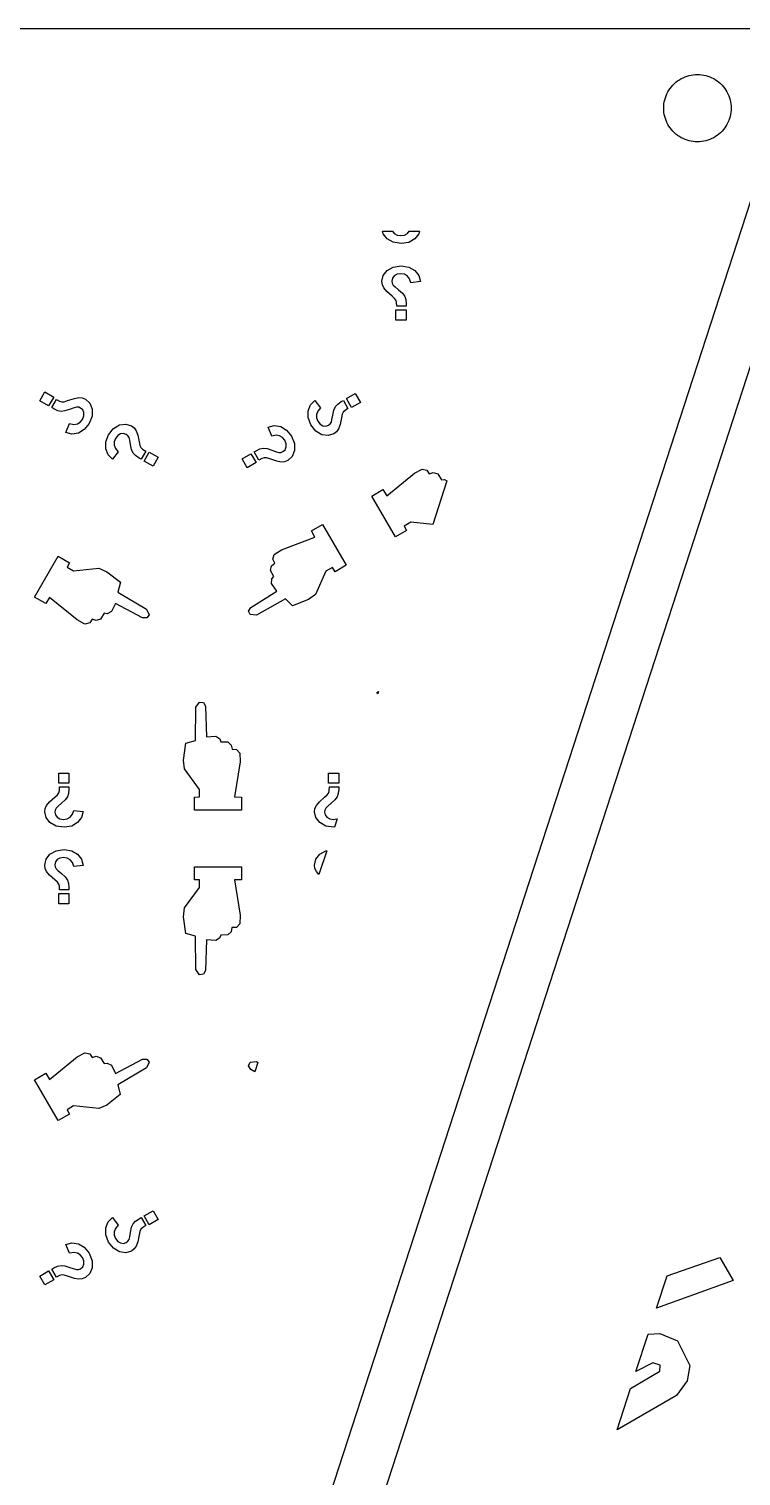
# Model space of a CAD drawing. Header units: metres. Extents: x 20 to 1108, y 20 to 485.
# Drawn here: x 436.5 to 478.7, y 398.8 to 484.7 of the extents above; entities that cross this region are included whole.
import ezdxf

# ---------------------------------------------------------------- set-up
doc = ezdxf.new("R2010")
doc.units = ezdxf.units.M

msp = doc.modelspace()

# ---------------------------------------------------------------- linework, layer by layer
for p, q in [((482.617, 484.652), (332.617, 484.652)), ((407.617, 253.826), (482.617, 484.652)), ((485.772, 484.652), (410.772, 253.826)), ((475.294, 481.76), (475.409, 481.81)), ((475.409, 481.81), (475.528, 481.853)), ((475.528, 481.853), (475.648, 481.888)), ((475.648, 481.888), (475.771, 481.915)), ((475.771, 481.915), (475.895, 481.935)), ((475.895, 481.935), (476.02, 481.946)), ((476.02, 481.946), (476.146, 481.95)), ((476.146, 481.95), (476.271, 481.946)), ((476.271, 481.946), (476.396, 481.935)), ((476.396, 481.935), (476.52, 481.915)), ((476.52, 481.915), (476.643, 481.888)), ((476.643, 481.888), (476.763, 481.853)), ((476.763, 481.853), (476.881, 481.81)), ((476.881, 481.81), (476.997, 481.76)), ((474.393, 480.913), (474.456, 481.022)), ((474.456, 481.022), (474.528, 481.126)), ((474.528, 481.126), (474.604, 481.225)), ((474.604, 481.225), (474.688, 481.319)), ((474.688, 481.319), (474.777, 481.408)), ((474.777, 481.408), (474.87, 481.491)), ((474.87, 481.491), (474.97, 481.569)), ((474.97, 481.569), (475.074, 481.639)), ((475.074, 481.639), (475.182, 481.703)), ((475.182, 481.703), (475.294, 481.76)), ((476.997, 481.76), (477.109, 481.703)), ((477.109, 481.703), (477.217, 481.639)), ((477.217, 481.639), (477.321, 481.569)), ((477.321, 481.569), (477.42, 481.491)), ((477.42, 481.491), (477.515, 481.408)), ((477.515, 481.408), (477.603, 481.319)), ((477.603, 481.319), (477.687, 481.225)), ((477.687, 481.225), (477.763, 481.126)), ((477.763, 481.126), (477.834, 481.022)), ((477.834, 481.022), (477.898, 480.913)), ((474.146, 479.95), (474.15, 480.075)), ((474.15, 480.075), (474.161, 480.201)), ((474.161, 480.201), (474.181, 480.325)), ((474.181, 480.325), (474.208, 480.447)), ((474.208, 480.447), (474.243, 480.569)), ((474.243, 480.569), (474.285, 480.687)), ((474.285, 480.687), (474.335, 480.802)), ((474.335, 480.802), (474.393, 480.913)), ((477.898, 480.913), (477.955, 480.802)), ((477.955, 480.802), (478.005, 480.687)), ((478.005, 480.687), (478.047, 480.569)), ((478.047, 480.569), (478.082, 480.447)), ((478.082, 480.447), (478.11, 480.325)), ((478.11, 480.325), (478.129, 480.201)), ((478.129, 480.201), (478.141, 480.075)), ((478.141, 480.075), (478.146, 479.95)), ((474.15, 479.824), (474.146, 479.95)), ((474.161, 479.699), (474.15, 479.824)), ((474.181, 479.575), (474.161, 479.699)), ((474.208, 479.453), (474.181, 479.575)), ((474.243, 479.332), (474.208, 479.453)), ((474.285, 479.214), (474.243, 479.332)), ((474.335, 479.099), (474.285, 479.214)), ((478.005, 479.214), (477.955, 479.099)), ((478.047, 479.332), (478.005, 479.214)), ((478.082, 479.453), (478.047, 479.332)), ((478.11, 479.575), (478.082, 479.453)), ((478.129, 479.699), (478.11, 479.575)), ((478.141, 479.824), (478.129, 479.699)), ((478.146, 479.95), (478.141, 479.824)), ((474.393, 478.986), (474.335, 479.099)), ((474.456, 478.878), (474.393, 478.986)), ((474.528, 478.775), (474.456, 478.878)), ((474.604, 478.675), (474.528, 478.775)), ((474.688, 478.581), (474.604, 478.675)), ((474.777, 478.492), (474.688, 478.581)), ((474.87, 478.409), (474.777, 478.492)), ((474.97, 478.332), (474.87, 478.409)), ((477.42, 478.409), (477.321, 478.332)), ((477.515, 478.492), (477.42, 478.409)), ((477.603, 478.581), (477.515, 478.492)), ((477.687, 478.675), (477.603, 478.581)), ((477.763, 478.775), (477.687, 478.675)), ((477.834, 478.878), (477.763, 478.775)), ((477.898, 478.986), (477.834, 478.878)), ((477.955, 479.099), (477.898, 478.986)), ((475.074, 478.262), (474.97, 478.332)), ((475.182, 478.197), (475.074, 478.262)), ((475.294, 478.141), (475.182, 478.197)), ((475.409, 478.091), (475.294, 478.141)), ((475.528, 478.048), (475.409, 478.091)), ((475.648, 478.013), (475.528, 478.048)), ((475.771, 477.986), (475.648, 478.013)), ((475.895, 477.966), (475.771, 477.986)), ((476.02, 477.954), (475.895, 477.966)), ((476.146, 477.95), (476.02, 477.954)), ((476.271, 477.954), (476.146, 477.95)), ((476.396, 477.966), (476.271, 477.954)), ((476.52, 477.986), (476.396, 477.966)), ((476.643, 478.013), (476.52, 477.986)), ((476.763, 478.048), (476.643, 478.013)), ((476.881, 478.091), (476.763, 478.048)), ((476.997, 478.141), (476.881, 478.091)), ((477.109, 478.197), (476.997, 478.141)), ((477.217, 478.262), (477.109, 478.197)), ((477.321, 478.332), (477.217, 478.262)), ((457.509, 472.491), (457.473, 472.652)), ((457.473, 472.652), (458.061, 472.652)), ((457.742, 472.197), (457.509, 472.491)), ((458.061, 472.652), (458.166, 472.513)), ((458.166, 472.513), (458.332, 472.417)), ((458.332, 472.417), (458.55, 472.385)), ((458.55, 472.385), (458.764, 472.418)), ((458.764, 472.418), (458.938, 472.518)), ((458.938, 472.518), (459.044, 472.652)), ((459.044, 472.652), (459.66, 472.652)), ((459.618, 472.49), (459.382, 472.193)), ((459.66, 472.652), (459.618, 472.49)), ((458.105, 471.99), (457.742, 472.197)), ((458.576, 471.921), (458.105, 471.99)), ((459.028, 471.988), (458.576, 471.921)), ((459.382, 472.193), (459.028, 471.988)), ((457.431, 469.675), (457.508, 470.018)), ((457.508, 470.018), (457.742, 470.314)), ((457.742, 470.314), (458.104, 470.518)), ((458.062, 469.859), (458.025, 469.689)), ((458.165, 469.995), (458.062, 469.859)), ((458.104, 470.518), (458.576, 470.588)), ((458.332, 470.091), (458.165, 469.995)), ((458.55, 470.124), (458.332, 470.091)), ((458.764, 470.091), (458.55, 470.124)), ((458.576, 470.588), (459.028, 470.521)), ((458.938, 469.99), (458.764, 470.091)), ((459.07, 469.824), (458.938, 469.99)), ((459.028, 470.521), (459.381, 470.317)), ((459.154, 469.588), (459.07, 469.824)), ((459.381, 470.317), (459.618, 470.018)), ((459.618, 470.018), (459.712, 469.656)), ((457.46, 469.476), (457.431, 469.675)), ((457.544, 469.291), (457.46, 469.476)), ((457.722, 469.08), (457.544, 469.291)), ((458.033, 468.802), (457.722, 469.08)), ((458.025, 469.689), (458.044, 469.57)), ((458.044, 469.57), (458.104, 469.456)), ((458.104, 469.456), (458.216, 469.348)), ((458.216, 469.348), (458.423, 469.175)), ((458.423, 469.175), (458.646, 468.967)), ((458.646, 468.967), (458.78, 468.782)), ((459.712, 469.656), (459.154, 469.588)), ((458.186, 468.661), (458.033, 468.802)), ((458.273, 468.543), (458.186, 468.661)), ((458.303, 468.414), (458.273, 468.543)), ((458.315, 468.195), (458.303, 468.414)), ((458.867, 468.195), (458.315, 468.195)), ((458.78, 468.782), (458.846, 468.586)), ((458.846, 468.586), (458.869, 468.345)), ((458.869, 468.345), (458.867, 468.195)), ((458.257, 467.984), (458.867, 467.985)), ((458.257, 467.375), (458.257, 467.984)), ((458.867, 467.375), (458.257, 467.375)), ((458.867, 467.985), (458.867, 467.375)), ((437.134, 462.586), (437.438, 463.112)), ((437.438, 463.112), (437.965, 462.809)), ((455.325, 462.713), (455.853, 463.018)), ((455.853, 463.018), (456.158, 462.49)), ((437.661, 462.282), (437.134, 462.586)), ((437.965, 462.809), (437.661, 462.282)), ((437.845, 462.178), (438.12, 462.654)), ((437.962, 462.105), (437.845, 462.178)), ((438.198, 461.997), (437.962, 462.105)), ((438.12, 462.654), (438.31, 462.557)), ((438.31, 462.557), (438.445, 462.517)), ((438.445, 462.517), (438.584, 462.531)), ((438.584, 462.531), (438.786, 462.595)), ((438.907, 462.068), (438.622, 461.981)), ((438.786, 462.595), (439.187, 462.725)), ((439.169, 462.164), (438.907, 462.068)), ((439.317, 462.204), (439.169, 462.164)), ((439.187, 462.725), (439.455, 462.774)), ((439.443, 462.2), (439.317, 462.204)), ((439.561, 462.155), (439.443, 462.2)), ((439.455, 462.774), (439.654, 462.755)), ((439.686, 462.042), (439.561, 462.155)), ((439.654, 462.755), (439.844, 462.679)), ((439.753, 461.882), (439.686, 462.042)), ((439.844, 462.679), (440.1, 462.442)), ((440.1, 462.442), (440.24, 462.091)), ((440.24, 462.091), (440.237, 461.673)), ((453.047, 461.99), (453.191, 462.349)), ((453.191, 462.349), (453.452, 462.609)), ((453.452, 462.609), (453.793, 462.159)), ((453.793, 462.159), (453.63, 461.967)), ((454.515, 461.731), (454.585, 462.033)), ((454.585, 462.033), (454.676, 462.238)), ((454.676, 462.238), (454.812, 462.391)), ((454.812, 462.391), (455.022, 462.541)), ((455.022, 462.541), (455.142, 462.608)), ((455.142, 462.608), (455.417, 462.129)), ((455.417, 462.129), (455.242, 462.016)), ((455.63, 462.185), (455.325, 462.713)), ((456.158, 462.49), (455.63, 462.185)), ((438.396, 461.956), (438.198, 461.997)), ((438.622, 461.981), (438.396, 461.956)), ((438.687, 460.711), (438.908, 461.231)), ((438.908, 461.231), (439.152, 461.185)), ((439.152, 461.185), (439.365, 461.216)), ((439.365, 461.216), (439.536, 461.317)), ((439.536, 461.317), (439.669, 461.483)), ((439.669, 461.483), (439.753, 461.691)), ((439.753, 461.691), (439.753, 461.882)), ((440.062, 461.232), (439.776, 460.873)), ((440.237, 461.673), (440.062, 461.232)), ((441.87, 461.151), (442.245, 461.204)), ((442.245, 461.204), (442.578, 461.101)), ((453.048, 461.585), (453.047, 461.99)), ((453.215, 461.158), (453.048, 461.585)), ((453.63, 461.967), (453.552, 461.771)), ((453.552, 461.771), (453.552, 461.569)), ((453.552, 461.569), (453.628, 461.371)), ((453.628, 461.371), (453.767, 461.196)), ((453.767, 461.196), (453.932, 461.101)), ((454.267, 461.131), (454.366, 461.212)), ((454.366, 461.212), (454.431, 461.316)), ((454.431, 461.316), (454.469, 461.467)), ((454.469, 461.467), (454.515, 461.731)), ((455.033, 461.581), (454.946, 461.168)), ((455.081, 461.789), (455.033, 461.581)), ((455.136, 461.914), (455.081, 461.789)), ((455.242, 462.016), (455.136, 461.914)), ((439.045, 460.613), (438.687, 460.711)), ((439.424, 460.67), (439.045, 460.613)), ((439.776, 460.873), (439.424, 460.67)), ((441.048, 460.14), (441.215, 460.565)), ((441.215, 460.565), (441.509, 460.936)), ((441.509, 460.936), (441.87, 461.151)), ((441.629, 460.354), (441.552, 460.154)), ((441.768, 460.528), (441.629, 460.354)), ((441.932, 460.623), (441.768, 460.528)), ((442.103, 460.646), (441.932, 460.623)), ((442.27, 460.592), (442.103, 460.646)), ((442.366, 460.514), (442.27, 460.592)), ((442.431, 460.409), (442.366, 460.514)), ((442.47, 460.251), (442.431, 460.409)), ((442.578, 461.101), (442.735, 460.977)), ((442.735, 460.977), (442.856, 460.806)), ((442.856, 460.806), (442.947, 460.554)), ((442.947, 460.554), (443.033, 460.145)), ((450.687, 461.013), (451.042, 461.11)), ((450.907, 460.493), (450.687, 461.013)), ((451.154, 460.538), (450.907, 460.493)), ((451.042, 461.11), (451.426, 461.054)), ((451.365, 460.508), (451.154, 460.538)), ((451.536, 460.407), (451.365, 460.508)), ((451.426, 461.054), (451.777, 460.851)), ((451.669, 460.242), (451.536, 460.407)), ((451.777, 460.851), (452.062, 460.493)), ((452.062, 460.493), (452.237, 460.05)), ((453.511, 460.784), (453.215, 461.158)), ((453.869, 460.574), (453.511, 460.784)), ((454.245, 460.52), (453.869, 460.574)), ((453.932, 461.101), (454.104, 461.078)), ((454.104, 461.078), (454.267, 461.131)), ((454.578, 460.623), (454.245, 460.52)), ((454.736, 460.747), (454.578, 460.623)), ((454.856, 460.918), (454.736, 460.747)), ((454.946, 461.168), (454.856, 460.918)), ((441.047, 459.734), (441.048, 460.14)), ((441.191, 459.375), (441.047, 459.734)), ((441.792, 459.565), (441.452, 459.114)), ((441.552, 460.154), (441.552, 459.953)), ((441.552, 459.953), (441.629, 459.758)), ((441.629, 459.758), (441.792, 459.565)), ((442.514, 459.996), (442.47, 460.251)), ((442.584, 459.692), (442.514, 459.996)), ((442.678, 459.486), (442.584, 459.692)), ((442.813, 459.333), (442.678, 459.486)), ((443.033, 460.145), (443.079, 459.938)), ((443.079, 459.938), (443.136, 459.806)), ((443.136, 459.806), (443.238, 459.71)), ((443.417, 459.595), (443.142, 459.117)), ((443.238, 459.71), (443.417, 459.595)), ((443.325, 459.011), (443.63, 459.539)), ((443.63, 459.539), (444.158, 459.235)), ((449.844, 459.549), (449.971, 459.624)), ((450.12, 459.07), (449.844, 459.549)), ((449.971, 459.624), (450.195, 459.727)), ((450.195, 459.727), (450.397, 459.768)), ((450.397, 459.768), (450.622, 459.744)), ((450.622, 459.744), (450.909, 459.656)), ((450.909, 459.656), (451.176, 459.559)), ((451.176, 459.559), (451.316, 459.52)), ((451.316, 459.52), (451.443, 459.525)), ((451.443, 459.525), (451.561, 459.569)), ((451.561, 459.569), (451.687, 459.683)), ((451.753, 460.032), (451.669, 460.242)), ((451.687, 459.683), (451.753, 459.843)), ((451.753, 459.843), (451.753, 460.032)), ((452.241, 459.635), (452.099, 459.281)), ((452.237, 460.05), (452.241, 459.635)), ((441.452, 459.114), (441.191, 459.375)), ((443.023, 459.183), (442.813, 459.333)), ((443.142, 459.117), (443.023, 459.183)), ((443.852, 458.706), (443.325, 459.011)), ((444.158, 459.235), (443.852, 458.706)), ((449.133, 459.139), (449.661, 459.444)), ((449.438, 458.611), (449.133, 459.139)), ((449.966, 458.915), (449.438, 458.611)), ((449.661, 459.444), (449.966, 458.915)), ((450.307, 459.167), (450.12, 459.07)), ((450.447, 459.208), (450.307, 459.167)), ((450.588, 459.192), (450.447, 459.208)), ((450.785, 459.132), (450.588, 459.192)), ((451.19, 459), (450.785, 459.132)), ((451.451, 458.952), (451.19, 459)), ((451.659, 458.971), (451.451, 458.952)), ((451.845, 459.046), (451.659, 458.971)), ((452.099, 459.281), (451.845, 459.046)), ((457.714, 456.954), (459.36, 458.289)), ((459.36, 458.289), (459.808, 458.535)), ((459.808, 458.535), (460.102, 458.465)), ((460.102, 458.465), (460.242, 458.244)), ((460.242, 458.244), (460.471, 458.324)), ((461.289, 457.844), (460.443, 455.238)), ((460.471, 458.324), (460.742, 458.242)), ((460.742, 458.242), (460.959, 457.892)), ((460.959, 457.892), (461.141, 457.918)), ((461.141, 457.918), (461.289, 457.844)), ((456.83, 456.934), (457.492, 457.315)), ((458.229, 454.51), (456.83, 456.934)), ((457.492, 457.315), (457.714, 456.954)), ((453.25, 454.867), (453.912, 455.25)), ((453.912, 455.25), (455.313, 452.825)), ((459.139, 455.377), (458.753, 455.153)), ((460.443, 455.238), (459.139, 455.377)), ((451.478, 453.74), (453.453, 454.494)), ((453.453, 454.494), (453.25, 454.867)), ((458.892, 454.893), (458.229, 454.51)), ((458.753, 455.153), (458.892, 454.893)), ((450.951, 453.184), (451.037, 453.472)), ((451.037, 453.472), (451.478, 453.74)), ((436.831, 450.935), (438.23, 453.358)), ((438.23, 453.358), (438.892, 452.976)), ((438.892, 452.976), (438.753, 452.714)), ((438.753, 452.714), (439.14, 452.491)), ((439.14, 452.491), (440.642, 452.652)), ((440.642, 452.652), (441.116, 452.434)), ((450.823, 452.513), (450.887, 452.79)), ((450.887, 452.79), (451.072, 452.95)), ((451.072, 452.95), (450.951, 453.184)), ((454.492, 452.693), (454.107, 452.471)), ((454.65, 452.443), (454.492, 452.693)), ((455.313, 452.825), (454.65, 452.443)), ((441.116, 452.434), (441.915, 451.813)), ((441.915, 451.813), (441.768, 451.237)), ((451.018, 452.153), (450.823, 452.513)), ((450.89, 451.736), (450.906, 452.009)), ((451.194, 451.278), (450.89, 451.736)), ((450.906, 452.009), (451.018, 452.153)), ((454.107, 452.471), (453.492, 451.088)), ((437.492, 450.554), (436.831, 450.935)), ((437.714, 450.913), (437.492, 450.554)), ((439.363, 449.578), (437.714, 450.913)), ((441.768, 451.237), (443.469, 450.227)), ((449.649, 450.32), (451.194, 451.278)), ((453.492, 451.088), (453.069, 450.789)), ((441.388, 450.073), (441.143, 449.949)), ((441.629, 450.563), (441.388, 450.073)), ((443.235, 449.705), (441.629, 450.563)), ((443.469, 450.227), (443.618, 449.892)), ((449.522, 450.103), (449.649, 450.32)), ((449.617, 449.893), (449.522, 450.103)), ((451.706, 450.822), (449.983, 449.854)), ((452.132, 450.407), (451.706, 450.822)), ((453.069, 450.789), (452.132, 450.407)), ((439.81, 449.333), (439.363, 449.578)), ((440.102, 449.402), (439.81, 449.333)), ((440.243, 449.624), (440.102, 449.402)), ((440.473, 449.544), (440.243, 449.624)), ((440.743, 449.625), (440.473, 449.544)), ((440.96, 449.976), (440.743, 449.625)), ((441.143, 449.949), (440.96, 449.976)), ((443.484, 449.705), (443.235, 449.705)), ((443.618, 449.892), (443.484, 449.705)), ((449.983, 449.854), (449.617, 449.893)), ((457.134, 445.282), (457.225, 445.334)), ((457.181, 445.201), (457.134, 445.282)), ((457.225, 445.334), (457.181, 445.201)), ((446.377, 442.422), (446.401, 444.4)), ((446.401, 444.4), (446.617, 444.699)), ((446.617, 444.699), (446.846, 444.676)), ((446.846, 444.676), (446.972, 444.456)), ((446.972, 444.456), (447.03, 442.64)), ((445.806, 442.263), (446.377, 442.422)), ((447.03, 442.64), (447.576, 442.674)), ((447.576, 442.674), (447.807, 442.524)), ((447.807, 442.524), (447.875, 442.354)), ((447.875, 442.354), (448.288, 442.342)), ((448.288, 442.342), (448.492, 442.149)), ((445.669, 441.265), (445.806, 442.263)), ((448.492, 442.149), (448.538, 441.908)), ((448.538, 441.908), (448.801, 441.897)), ((448.801, 441.897), (449.006, 441.68)), ((449.006, 441.68), (449.018, 441.16)), ((445.717, 440.74), (445.669, 441.265)), ((446.607, 439.52), (445.717, 440.74)), ((449.018, 441.16), (448.686, 439.074)), ((438.257, 439.883), (438.257, 440.493)), ((438.257, 440.493), (438.867, 440.493)), ((438.867, 439.883), (438.257, 439.883)), ((438.867, 440.493), (438.867, 439.883)), ((454.258, 439.883), (454.258, 440.493)), ((454.258, 440.493), (454.867, 440.493)), ((454.867, 439.883), (454.258, 439.883)), ((454.867, 440.493), (454.867, 439.883)), ((437.721, 438.784), (438.033, 439.065)), ((438.033, 439.065), (438.187, 439.208)), ((438.187, 439.208), (438.272, 439.324)), ((438.272, 439.324), (438.303, 439.454)), ((438.303, 439.454), (438.315, 439.673)), ((438.315, 439.673), (438.866, 439.673)), ((438.646, 438.901), (438.429, 438.698)), ((438.781, 439.085), (438.646, 438.901)), ((438.844, 439.276), (438.781, 439.085)), ((438.869, 439.546), (438.844, 439.276)), ((438.866, 439.673), (438.869, 439.546)), ((446.309, 439.063), (446.607, 439.074)), ((446.309, 438.297), (446.309, 439.063)), ((446.607, 439.074), (446.607, 439.52)), ((448.686, 439.074), (449.109, 439.062)), ((449.109, 439.062), (449.109, 438.297)), ((453.721, 438.784), (454.033, 439.065)), ((454.033, 439.065), (454.187, 439.208)), ((454.187, 439.208), (454.273, 439.324)), ((454.273, 439.324), (454.304, 439.454)), ((454.304, 439.454), (454.315, 439.673)), ((454.315, 439.673), (454.867, 439.673)), ((454.647, 438.901), (454.429, 438.698)), ((454.781, 439.085), (454.647, 438.901)), ((454.844, 439.276), (454.781, 439.085)), ((454.869, 439.546), (454.844, 439.276)), ((454.867, 439.673), (454.869, 439.546)), ((437.431, 438.194), (437.46, 438.394)), ((437.509, 437.85), (437.431, 438.194)), ((437.46, 438.394), (437.543, 438.574)), ((437.543, 438.574), (437.721, 438.784)), ((438.044, 438.3), (438.025, 438.179)), ((438.025, 438.179), (438.061, 438.011)), ((438.103, 438.408), (438.044, 438.3)), ((438.061, 438.011), (438.166, 437.872)), ((438.221, 438.525), (438.103, 438.408)), ((438.429, 438.698), (438.221, 438.525)), ((438.938, 437.877), (439.071, 438.045)), ((439.071, 438.045), (439.155, 438.279)), ((439.155, 438.279), (439.712, 438.211)), ((439.712, 438.211), (439.618, 437.849)), ((449.109, 438.297), (446.309, 438.297)), ((453.432, 438.194), (453.461, 438.394)), ((453.51, 437.85), (453.432, 438.194)), ((453.461, 438.394), (453.543, 438.574)), ((453.543, 438.574), (453.721, 438.784)), ((454.045, 438.3), (454.026, 438.179)), ((454.026, 438.179), (454.061, 438.011)), ((454.104, 438.408), (454.045, 438.3)), ((454.061, 438.011), (454.167, 437.872)), ((454.221, 438.525), (454.104, 438.408)), ((454.429, 438.698), (454.221, 438.525)), ((437.742, 437.557), (437.509, 437.85)), ((438.105, 437.349), (437.742, 437.557)), ((438.576, 437.279), (438.105, 437.349)), ((438.166, 437.872), (438.332, 437.777)), ((438.332, 437.777), (438.55, 437.744)), ((438.55, 437.744), (438.764, 437.777)), ((439.028, 437.347), (438.576, 437.279)), ((438.764, 437.777), (438.938, 437.877)), ((439.382, 437.551), (439.028, 437.347)), ((439.618, 437.849), (439.382, 437.551)), ((453.742, 437.557), (453.51, 437.85)), ((454.106, 437.349), (453.742, 437.557)), ((454.577, 437.279), (454.106, 437.349)), ((454.167, 437.872), (454.333, 437.777)), ((454.333, 437.777), (454.551, 437.744)), ((454.551, 437.744), (454.764, 437.777)), ((454.609, 437.284), (454.577, 437.279)), ((454.77, 437.78), (454.609, 437.284)), ((454.764, 437.777), (454.77, 437.78)), ((437.508, 435.376), (437.742, 435.673)), ((437.742, 435.673), (438.104, 435.876)), ((438.104, 435.876), (438.576, 435.947)), ((438.332, 435.449), (438.165, 435.354)), ((438.55, 435.483), (438.332, 435.449)), ((438.764, 435.449), (438.55, 435.483)), ((438.576, 435.947), (439.028, 435.879)), ((438.938, 435.35), (438.764, 435.449)), ((439.028, 435.879), (439.381, 435.675)), ((439.381, 435.675), (439.618, 435.376)), ((453.508, 435.376), (453.742, 435.671)), ((454.155, 435.885), (453.695, 434.471)), ((453.742, 435.671), (454.104, 435.877)), ((454.104, 435.877), (454.155, 435.885)), ((437.431, 435.033), (437.508, 435.376)), ((437.46, 434.835), (437.431, 435.033)), ((437.544, 434.651), (437.46, 434.835)), ((437.722, 434.44), (437.544, 434.651)), ((438.062, 435.218), (438.025, 435.047)), ((438.025, 435.047), (438.044, 434.93)), ((438.044, 434.93), (438.104, 434.816)), ((438.165, 435.354), (438.062, 435.218)), ((438.104, 434.816), (438.216, 434.707)), ((438.216, 434.707), (438.423, 434.534)), ((439.07, 435.183), (438.938, 435.35)), ((439.154, 434.946), (439.07, 435.183)), ((439.712, 435.016), (439.154, 434.946)), ((439.618, 435.376), (439.712, 435.016)), ((446.309, 434.164), (446.309, 434.93)), ((446.309, 434.93), (449.109, 434.929)), ((449.109, 434.929), (449.108, 434.165)), ((453.43, 435.033), (453.508, 435.376)), ((453.459, 434.835), (453.43, 435.033)), ((453.544, 434.651), (453.459, 434.835)), ((453.695, 434.471), (453.544, 434.651)), ((438.033, 434.161), (437.722, 434.44)), ((438.186, 434.021), (438.033, 434.161)), ((438.273, 433.902), (438.186, 434.021)), ((438.303, 433.773), (438.273, 433.902)), ((438.315, 433.555), (438.303, 433.773)), ((438.423, 434.534), (438.646, 434.326)), ((438.646, 434.326), (438.78, 434.141)), ((438.78, 434.141), (438.846, 433.945)), ((438.846, 433.945), (438.869, 433.703)), ((438.869, 433.703), (438.867, 433.555)), ((445.716, 432.487), (446.606, 433.707)), ((446.606, 434.153), (446.309, 434.164)), ((446.606, 433.707), (446.606, 434.153)), ((449.108, 434.165), (448.685, 434.153)), ((448.685, 434.153), (449.017, 432.064)), ((438.257, 433.343), (438.867, 433.343)), ((438.257, 432.734), (438.257, 433.343)), ((438.867, 433.555), (438.315, 433.555)), ((438.867, 433.343), (438.867, 432.735)), ((438.867, 432.735), (438.257, 432.734)), ((445.668, 431.967), (445.716, 432.487)), ((449.017, 432.064), (449.006, 431.548)), ((445.806, 430.964), (445.668, 431.967)), ((448.537, 431.319), (448.492, 431.078)), ((448.8, 431.331), (448.537, 431.319)), ((449.006, 431.548), (448.8, 431.331)), ((446.377, 430.804), (445.806, 430.964)), ((446.401, 428.826), (446.377, 430.804)), ((447.03, 430.587), (446.971, 428.771)), ((447.576, 430.552), (447.03, 430.587)), ((447.805, 430.701), (447.576, 430.552)), ((447.874, 430.873), (447.805, 430.701)), ((448.288, 430.886), (447.874, 430.873)), ((448.492, 431.078), (448.288, 430.886)), ((446.617, 428.528), (446.401, 428.826)), ((446.845, 428.551), (446.617, 428.528)), ((446.971, 428.771), (446.845, 428.551)), ((437.714, 422.314), (439.36, 423.648)), ((439.36, 423.648), (439.808, 423.894)), ((439.808, 423.894), (440.102, 423.824)), ((440.102, 423.824), (440.242, 423.604)), ((440.242, 423.604), (440.471, 423.684)), ((440.471, 423.684), (440.742, 423.601)), ((440.742, 423.601), (440.959, 423.251)), ((441.629, 422.663), (443.233, 423.521)), ((443.233, 423.521), (443.483, 423.522)), ((443.483, 423.522), (443.617, 423.334)), ((436.83, 422.292), (437.492, 422.674)), ((437.492, 422.674), (437.714, 422.314)), ((440.959, 423.251), (441.141, 423.277)), ((441.141, 423.277), (441.387, 423.153)), ((441.387, 423.153), (441.629, 422.663)), ((443.469, 422.999), (441.767, 421.99)), ((443.617, 423.334), (443.469, 422.999)), ((449.522, 423.126), (449.617, 423.335)), ((449.649, 422.907), (449.522, 423.126)), ((449.617, 423.335), (449.983, 423.374)), ((449.889, 422.758), (449.649, 422.907)), ((450.073, 423.323), (449.889, 422.758)), ((449.983, 423.374), (450.073, 423.323)), ((438.229, 419.868), (436.83, 422.292)), ((441.767, 421.99), (441.914, 421.414)), ((441.914, 421.414), (441.114, 420.793)), ((438.892, 420.251), (438.229, 419.868)), ((439.139, 420.736), (438.753, 420.513)), ((438.753, 420.513), (438.892, 420.251)), ((440.642, 420.576), (439.139, 420.736)), ((441.114, 420.793), (440.642, 420.576)), ((441.189, 413.853), (441.451, 414.112)), ((441.451, 414.112), (441.792, 413.662)), ((442.811, 413.895), (443.023, 414.045)), ((443.023, 414.045), (443.142, 414.11)), ((443.142, 414.11), (443.419, 413.633)), ((443.325, 414.216), (443.852, 414.52)), ((443.629, 413.689), (443.325, 414.216)), ((444.157, 413.994), (443.629, 413.689)), ((443.852, 414.52), (444.157, 413.994)), ((441.047, 413.494), (441.189, 413.853)), ((441.047, 413.088), (441.047, 413.494)), ((441.215, 412.662), (441.047, 413.088)), ((441.629, 413.47), (441.551, 413.274)), ((441.551, 413.274), (441.551, 413.072)), ((441.792, 413.662), (441.629, 413.47)), ((442.468, 412.972), (442.515, 413.234)), ((442.515, 413.234), (442.584, 413.536)), ((442.584, 413.536), (442.677, 413.743)), ((442.677, 413.743), (442.811, 413.895)), ((443.033, 413.086), (442.945, 412.672)), ((443.078, 413.289), (443.033, 413.086)), ((443.137, 413.42), (443.078, 413.289)), ((443.241, 413.519), (443.137, 413.42)), ((443.419, 413.633), (443.241, 413.519)), ((438.687, 412.517), (439.041, 412.612)), ((438.907, 411.996), (438.687, 412.517)), ((439.041, 412.612), (439.426, 412.557)), ((439.426, 412.557), (439.776, 412.354)), ((439.776, 412.354), (440.062, 411.995)), ((441.509, 412.29), (441.215, 412.662)), ((441.869, 412.077), (441.509, 412.29)), ((441.551, 413.072), (441.628, 412.874)), ((441.628, 412.874), (441.767, 412.699)), ((441.767, 412.699), (441.931, 412.604)), ((441.931, 412.604), (442.103, 412.581)), ((442.103, 412.581), (442.266, 412.635)), ((442.266, 412.635), (442.364, 412.714)), ((442.364, 412.714), (442.429, 412.82)), ((442.429, 412.82), (442.468, 412.972)), ((442.735, 412.251), (442.577, 412.127)), ((442.856, 412.421), (442.735, 412.251)), ((442.945, 412.672), (442.856, 412.421)), ((439.154, 412.041), (438.907, 411.996)), ((439.365, 412.01), (439.154, 412.041)), ((439.536, 411.91), (439.365, 412.01)), ((439.672, 411.743), (439.536, 411.91)), ((439.752, 411.538), (439.672, 411.743)), ((439.753, 411.345), (439.752, 411.538)), ((440.062, 411.995), (440.237, 411.554)), ((440.237, 411.554), (440.241, 411.138)), ((442.245, 412.024), (441.869, 412.077)), ((442.577, 412.127), (442.245, 412.024)), ((474.347, 410.658), (477.474, 411.748)), ((477.474, 411.748), (478.267, 410.374)), ((437.134, 410.642), (437.66, 410.945)), ((437.439, 410.114), (437.134, 410.642)), ((437.66, 410.945), (437.964, 410.418)), ((437.844, 411.05), (437.973, 411.129)), ((438.119, 410.572), (437.844, 411.05)), ((437.973, 411.129), (438.194, 411.229)), ((438.308, 410.67), (438.119, 410.572)), ((438.194, 411.229), (438.396, 411.271)), ((438.446, 410.711), (438.308, 410.67)), ((438.396, 411.271), (438.622, 411.246)), ((438.586, 410.695), (438.446, 410.711)), ((438.786, 410.635), (438.586, 410.695)), ((438.622, 411.246), (438.909, 411.159)), ((439.19, 410.503), (438.786, 410.635)), ((438.909, 411.159), (439.176, 411.062)), ((439.176, 411.062), (439.316, 411.023)), ((439.451, 410.455), (439.19, 410.503)), ((439.316, 411.023), (439.442, 411.027)), ((439.442, 411.027), (439.561, 411.071)), ((439.561, 411.071), (439.687, 411.185)), ((439.844, 410.55), (439.658, 410.474)), ((439.687, 411.185), (439.753, 411.345)), ((440.099, 410.784), (439.844, 410.55)), ((440.241, 411.138), (440.099, 410.784)), ((473.725, 408.742), (474.347, 410.658)), ((437.964, 410.418), (437.439, 410.114)), ((439.658, 410.474), (439.451, 410.455)), ((478.267, 410.374), (473.725, 408.742)), ((472.498, 404.969), (473.223, 407.198)), ((473.223, 407.198), (473.918, 407.24)), ((473.918, 407.24), (474.969, 406.791)), ((474.969, 406.791), (475.687, 405.333)), ((473.5, 405.49), (472.498, 404.969)), ((473.939, 405.35), (473.5, 405.49)), ((473.906, 405.002), (473.939, 405.35)), ((472.171, 403.961), (473.906, 405.002)), ((475.687, 405.333), (475.529, 404.418)), ((471.38, 401.526), (472.171, 403.961)), ((475.529, 404.418), (474.905, 403.562)), ((474.905, 403.562), (471.38, 401.526))]:
    msp.add_line(p, q)

doc.saveas('drawing.dxf')
